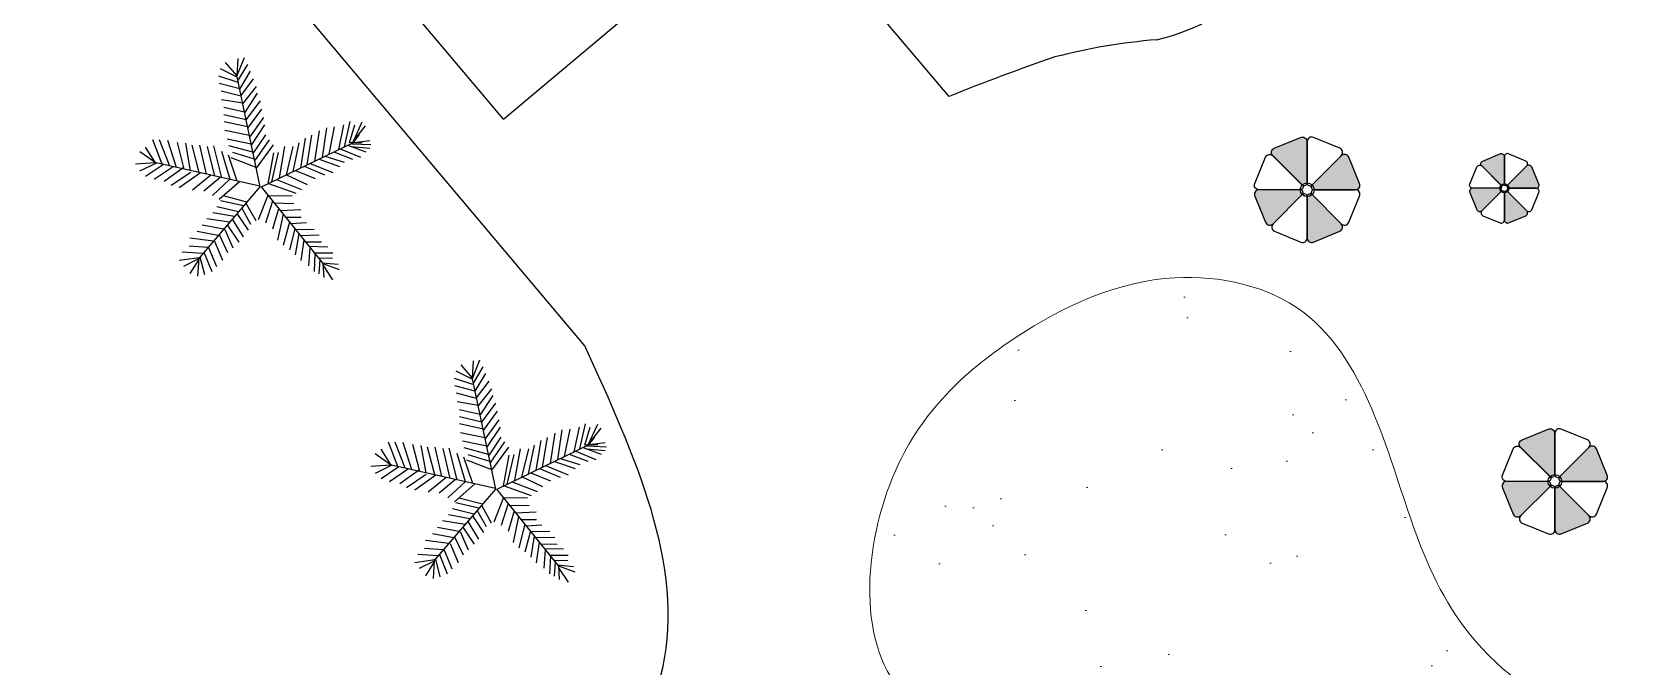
# Model space of a CAD drawing. Header units: millimetres. Extents: x 185 to 501, y 106 to 528.
# Drawn here: x 294.37 to 332.63, y 247.66 to 262.84 of the extents above; entities that cross this region are included whole.
import ezdxf

# ---------------------------------------------------------------- set-up
doc = ezdxf.new("R2010")
doc.units = ezdxf.units.MM
for name, color, linetype in [('arboles', 84, 'Continuous'), ('pavimento', 252, 'Continuous'), ('SITE_FURNISHINGS', 230, 'Continuous')]:
    doc.layers.add(name, color=color, linetype=linetype)
doc.layers.add('Paredes', color=141, linetype='Continuous', lineweight=9)

msp = doc.modelspace()

# ---------------------------------------------------------------- hatches: boundary and pattern name
for color, points in [(230, [(324.834, 260.221, 0.534511), (324.682, 260.323), (324.055, 260.063, 0.475071), (324.006, 259.9, -0.059116), (324.026, 259.884), (324.724, 259.186, -0.187719), (324.834, 259.234, 0.000562), (324.834, 259.234)]), (256, [(329.548, 259.861, 0.534511), (329.448, 259.928), (329.036, 259.757, 0.475071), (329.003, 259.65, -0.059116), (329.017, 259.639), (329.476, 259.18, -0.187719), (329.548, 259.212, 0.000562), (329.548, 259.212)]), (230, [(330.753, 253.247, 0.534511), (330.601, 253.348), (329.975, 253.089, 0.475071), (329.926, 252.925, -0.059116), (329.946, 252.909), (330.644, 252.211, -0.187719), (330.753, 252.259, 0.000562), (330.753, 252.259)])]:
    msp.add_hatch(color=color).paths.add_polyline_path(points)
h = msp.add_hatch(color=230)
edge = h.paths.add_edge_path()
edge.add_arc((325.005, 259.138), 0.0682, 135, 270)
edge.add_line((325.005, 259.069), (325.992, 259.069))
edge.add_arc((325.992, 259.179), 0.11, 270, 382.5)
edge.add_line((326.094, 259.221), (325.834, 259.848))
edge.add_arc((325.733, 259.806), 0.11, 22.5, 135)
edge.add_line((325.655, 259.884), (324.957, 259.186))
edge = h.paths.add_edge_path()
edge.add_arc((324.909, 258.905), 0.0682, 45, 180)
edge.add_line((324.841, 258.905), (324.841, 257.918))
edge.add_arc((324.951, 257.918), 0.11, 180, 292.5)
edge.add_line((324.993, 257.816), (325.619, 258.076))
edge.add_arc((325.577, 258.177), 0.11, 292.5, 405)
edge.add_line((325.655, 258.255), (324.957, 258.953))
edge = h.paths.add_edge_path()
edge.add_arc((323.949, 258.333), 0.11, 202.5, 315)
edge.add_line((324.026, 258.255), (324.724, 258.953))
edge.add_arc((324.676, 259.001), 0.0682, 315, 450)
edge.add_line((324.676, 259.069), (323.689, 259.069))
edge.add_arc((323.689, 258.96), 0.11, 90, 202.5)
edge.add_line((323.587, 258.917), (323.847, 258.291))
h = msp.add_hatch(color=256)
edge = h.paths.add_edge_path()
edge.add_arc((329.661, 259.148), 0.0448, 135, 270)
edge.add_line((329.661, 259.104), (330.31, 259.104))
edge.add_arc((330.31, 259.176), 0.0723, 270, 382.5)
edge.add_line((330.377, 259.204), (330.206, 259.616))
edge.add_arc((330.14, 259.588), 0.0723, 22.5, 135)
edge.add_line((330.088, 259.639), (329.629, 259.18))
edge = h.paths.add_edge_path()
edge.add_arc((329.597, 258.995), 0.0448, 45, 180)
edge.add_line((329.553, 258.995), (329.553, 258.346))
edge.add_arc((329.625, 258.346), 0.0723, 180, 292.5)
edge.add_line((329.653, 258.279), (330.065, 258.45))
edge.add_arc((330.037, 258.517), 0.0723, 292.5, 405)
edge.add_line((330.088, 258.568), (329.629, 259.027))
edge = h.paths.add_edge_path()
edge.add_arc((328.966, 258.619), 0.0723, 202.5, 315)
edge.add_line((329.017, 258.568), (329.476, 259.027))
edge.add_arc((329.444, 259.059), 0.0448, 315, 450)
edge.add_line((329.444, 259.104), (328.795, 259.104))
edge.add_arc((328.795, 259.031), 0.0723, 90, 202.5)
edge.add_line((328.728, 259.004), (328.899, 258.591))
h = msp.add_hatch(color=230)
edge = h.paths.add_edge_path()
edge.add_arc((330.925, 252.163), 0.0682, 135, 270)
edge.add_line((330.925, 252.095), (331.912, 252.095))
edge.add_arc((331.912, 252.205), 0.11, 270, 382.5)
edge.add_line((332.014, 252.247), (331.754, 252.874))
edge.add_arc((331.653, 252.831), 0.11, 22.5, 135)
edge.add_line((331.575, 252.909), (330.877, 252.211))
edge = h.paths.add_edge_path()
edge.add_arc((330.829, 251.93), 0.0682, 45, 180)
edge.add_line((330.761, 251.93), (330.761, 250.943))
edge.add_arc((330.87, 250.943), 0.11, 180, 292.5)
edge.add_line((330.913, 250.841), (331.539, 251.101))
edge.add_arc((331.497, 251.203), 0.11, 292.5, 405)
edge.add_line((331.575, 251.28), (330.877, 251.978))
edge = h.paths.add_edge_path()
edge.add_arc((329.868, 251.358), 0.11, 202.5, 315)
edge.add_line((329.946, 251.28), (330.644, 251.978))
edge.add_arc((330.596, 252.027), 0.0682, 315, 450)
edge.add_line((330.596, 252.095), (329.609, 252.095))
edge.add_arc((329.609, 251.985), 0.11, 90, 202.5)
edge.add_line((329.507, 251.943), (329.767, 251.316))
at = {"layer": 'Paredes'}
h = msp.add_hatch(dxfattribs=at)
h.set_pattern_fill('AR-SAND', color=256, scale=0.1, style=0)
h.set_pattern_definition([(37.5, (-2162.957, 17.1855), (-0.160003, 4.8941324), [0, -3.8608, 0, -4.318, 0, -4.1275]), (7.5, (-2162.957, 17.1855), (4.495233, 7.168251), [0, -2.0828, 0, -3.4798, 0, -1.3335]), (327.5, (-2166.081, 17.1855), (7.909924, 0.014372), [0, -1.27, 0, -4.572, 0, -5.969]), (317.5, (-2166.081, 17.1855), (7.635565, 2.229293), [0, -0.635, 0, -2.9972, 0, -3.429])])
edge = h.paths.add_edge_path()
edge.add_spline(control_points=[(329.163, 209.759), (329.769, 209.758), (331.679, 209.374), (333.188, 205.317), (334.541, 200.963), (333.991, 195.497), (329.105, 192.643), (330.18, 186.77), (334.028, 181.379), (341.571, 182.837), (347.715, 185.41), (350.943, 192.267), (345.013, 196.362), (341.002, 201.852), (340.823, 209.281), (344.738, 211.852), (349.254, 210.173), (352.059, 203.967), (357.894, 206.923), (359.013, 211.66), (358.772, 215.872), (357.263, 219.898), (353.753, 220.348), (352.079, 225.331), (353.828, 231.651), (358.644, 231.789), (361.226, 231.902), (363.18, 233.645), (366.499, 235.216), (366.131, 239.585), (363.726, 244.777), (361.783, 252.598), (355.323, 252.096), (350.842, 251.157), (351.678, 246.816), (352.206, 242.343), (349.289, 237.742), (345.789, 237.071), (344.999, 237.127)], knot_values=[126.800992, 126.800992, 126.800992, 126.800992, 128.552041, 132.302534, 138.232433, 143.028847, 147.14407, 153.309299, 157.961529, 165.761725, 172.843208, 178.590264, 183.713167, 191.652281, 199.550118, 202.153336, 203.993395, 213.278166, 216.611939, 220.52306, 227.040192, 229.640637, 232.242468, 236.304441, 243.607556, 247.723547, 249.600713, 251.118572, 255.427198, 259.388599, 262.330603, 273.582082, 276.727203, 281.527369, 283.853486, 288.505719, 295.449959, 297.74183, 297.74183, 297.74183, 297.74183], degree=3, periodic=0)
edge.add_line((344.999, 237.127), (343.657, 237.512))
edge.add_spline(control_points=[(343.657, 237.512), (343.591, 237.551), (342.465, 238.286), (341.526, 242.294), (343.136, 246.067), (341.978, 251.035), (337.528, 250.743), (334.813, 248.747), (331.956, 245.751), (327.658, 248.749), (327.085, 252.781), (324.994, 256.53), (321.298, 257.351), (317.727, 255.69), (314.381, 252.642), (313.89, 246.209), (319.216, 245.896), (323.552, 245.976), (327.203, 241.87), (328.145, 236.119), (324.858, 232.176), (320.085, 231.24), (317.483, 235.427), (312.581, 235.845), (308.455, 231.987), (311.862, 228.592), (312.568, 224.628), (312.107, 220.627), (308.67, 217.752), (310.827, 212.931), (312.025, 208.248), (314.954, 207.066), (315.627, 206.878)], knot_values=[2.907855, 2.907855, 2.907855, 2.907855, 3.150612, 7.195867, 12.953348, 16.263104, 19.888382, 23.642714, 27.036791, 30.428875, 36.324389, 39.357134, 42.52297, 46.572713, 50.687936, 56.155626, 60.647938, 63.940117, 69.206529, 75.27202, 79.883863, 83.277941, 88.074352, 92.521984, 96.637211, 101.065548, 104.030498, 108.826912, 112.507027, 115.471977, 123.273315, 125.37104, 125.37104, 125.37104, 125.37104], degree=3, periodic=0)
edge.add_spline(control_points=[(315.627, 206.878), (315.799, 206.792), (316.265, 206.559), (316.994, 206.463), (317.798, 206.497), (318.574, 206.523), (319.583, 206.096), (320.582, 205.804), (321.63, 205.921), (322.302, 206.143), (322.76, 206.317), (322.932, 206.382)], knot_values=[0, 0, 0, 0, 0.574846, 1.559232, 2.150533, 3.003289, 3.84311, 5.407574, 6.052016, 6.972857, 7.523573, 7.523573, 7.523573, 7.523573], degree=3, periodic=0)
edge.add_spline(control_points=[(322.932, 206.382), (322.933, 206.383), (324.004, 207.066), (325.387, 208.484), (327.149, 209.374), (327.787, 209.559)], knot_values=[299.106215, 299.106215, 299.106215, 299.106215, 299.110488, 302.953821, 304.929743, 304.929743, 304.929743, 304.929743], degree=3, periodic=0)
edge.add_line((327.787, 209.559), (329.163, 209.759))
h.paths.add_polyline_path([(328.219, 216.885), (326.843, 216.69, -1.682486), (330.764, 223.697), (331.32, 222.412, -0.402923)], flags=16)
h.paths.add_polyline_path([(336.161, 223.833), (335.751, 225.161, -0.49838), (342.828, 233.073), (344.194, 232.813, -1.570148)], flags=16)

# ---------------------------------------------------------------- linework, layer by layer
at = {"layer": 'arboles', "linetype": 'Continuous'}
for p, q in [((299.269, 261.793), (298.994, 262.113)), ((299.266, 261.786), (299.445, 262.229)), ((299.27, 261.797), (299.292, 262.21)), ((299.298, 261.634), (298.836, 261.785)), ((299.272, 261.758), (298.875, 261.959)), ((299.824, 259.141), (299.269, 261.773)), ((299.29, 261.672), (299.524, 262.062)), ((299.331, 261.477), (299.588, 261.905)), ((299.364, 261.321), (299.663, 261.721)), ((299.331, 261.481), (298.842, 261.609)), ((299.367, 261.308), (298.886, 261.43)), ((299.406, 261.124), (299.73, 261.537)), ((299.451, 260.908), (299.758, 261.376)), ((299.403, 261.138), (298.899, 261.223)), ((299.448, 260.923), (298.95, 261.036)), ((299.487, 260.741), (299.829, 261.195)), ((299.528, 260.542), (299.862, 260.999)), ((299.487, 260.74), (298.954, 260.865)), ((299.521, 260.576), (298.957, 260.696)), ((299.573, 260.33), (299.905, 260.797)), ((299.614, 260.135), (299.936, 260.62)), ((301.311, 259.844), (301.412, 260.554)), ((301.467, 259.919), (301.599, 260.572)), ((301.7, 260.032), (301.823, 260.621)), ((301.836, 260.098), (301.969, 260.703)), ((301.954, 260.188), (302.081, 260.623)), ((302.034, 260.193), (302.261, 260.69)), ((302.047, 260.221), (302.34, 260.598)), ((297.482, 259.678), (297.258, 260.265)), ((297.662, 259.637), (297.417, 260.262)), ((297.821, 259.601), (297.614, 260.25)), ((298.008, 259.559), (297.843, 260.202)), ((298.157, 259.526), (298.043, 260.184)), ((299.566, 260.365), (298.978, 260.487)), ((299.609, 260.161), (299.029, 260.283)), ((299.657, 259.934), (299.953, 260.383)), ((299.694, 259.758), (300.044, 260.266)), ((299.854, 259.14), (302.054, 260.203)), ((300.609, 259.505), (300.753, 260.19)), ((300.789, 259.591), (300.906, 260.305)), ((300.94, 259.664), (301.058, 260.373)), ((301.13, 259.756), (301.24, 260.476)), ((302.054, 260.203), (301.954, 260.188)), ((302.015, 260.171), (302.467, 260.148)), ((302.054, 260.203), (302.195, 260.389)), ((302.054, 260.203), (302.26, 260.203)), ((302.062, 260.203), (302.44, 260.25)), ((297.332, 259.703), (296.943, 259.98)), ((297.321, 259.714), (297.083, 260.089)), ((298.365, 259.479), (298.196, 260.139)), ((298.536, 259.44), (298.379, 260.139)), ((298.737, 259.395), (298.565, 260.107)), ((298.901, 259.358), (298.711, 260.121)), ((299.104, 259.312), (298.903, 259.988)), ((299.273, 259.274), (299.063, 259.9)), ((299.649, 259.969), (299.07, 260.123)), ((299.727, 259.601), (299.131, 259.829)), ((299.684, 259.803), (299.165, 259.957)), ((299.73, 259.588), (300.14, 260.144)), ((300.009, 259.215), (300.147, 259.949)), ((300.1, 259.258), (300.26, 259.963)), ((300.283, 259.355), (300.413, 260.104)), ((300.448, 259.427), (300.612, 260.1)), ((301.227, 259.803), (301.719, 259.628)), ((301.363, 259.869), (301.83, 259.728)), ((301.581, 259.974), (302.027, 259.804)), ((301.735, 260.049), (302.219, 259.85)), ((301.911, 260.134), (302.346, 259.974)), ((301.993, 260.104), (302.441, 260.064)), ((297.317, 259.713), (296.841, 259.678)), ((297.344, 259.709), (296.938, 259.516)), ((297.509, 259.672), (297.084, 259.386)), ((297.74, 259.62), (297.288, 259.313)), ((299.815, 259.152), (297.332, 259.712)), ((297.998, 259.601), (297.53, 259.264)), ((298.164, 259.485), (297.693, 259.17)), ((298.393, 259.472), (297.889, 259.114)), ((298.64, 259.417), (298.205, 259.062)), ((300.453, 259.429), (300.943, 259.199)), ((300.663, 259.53), (301.133, 259.338)), ((300.872, 259.631), (301.361, 259.426)), ((301.014, 259.7), (301.555, 259.48)), ((299.816, 259.141), (298.338, 257.413)), ((298.864, 259.366), (298.474, 259.038)), ((299.091, 259.315), (298.68, 258.933)), ((299.325, 259.262), (298.84, 258.837)), ((299.841, 259.14), (301.326, 257.296)), ((300.023, 259.221), (300.671, 258.986)), ((300.214, 259.313), (300.812, 259.078)), ((299.302, 258.54), (298.787, 258.665)), ((299.423, 258.682), (298.869, 258.808)), ((299.503, 258.775), (298.944, 258.922)), ((299.379, 258.63), (299.592, 258.246)), ((299.482, 258.75), (299.717, 258.333)), ((300.006, 258.935), (299.774, 258.351)), ((300.118, 258.796), (299.951, 258.271)), ((300.012, 258.928), (300.585, 258.935)), ((300.151, 258.755), (300.623, 258.744)), ((299.09, 258.292), (298.549, 258.377)), ((299.206, 258.428), (298.693, 258.521)), ((299.155, 258.368), (299.412, 257.944)), ((299.267, 258.499), (299.534, 258.104)), ((300.262, 258.617), (300.118, 258.125)), ((300.37, 258.483), (300.238, 257.866)), ((300.296, 258.575), (300.791, 258.596)), ((300.52, 258.297), (300.372, 257.738)), ((300.425, 258.414), (300.798, 258.415)), ((300.55, 258.26), (300.927, 258.288)), ((298.705, 257.842), (298.144, 257.911)), ((298.82, 257.976), (298.312, 258.071)), ((298.95, 258.128), (298.431, 258.224)), ((298.841, 258.001), (299.043, 257.566)), ((298.975, 258.123), (299.165, 257.683)), ((299.035, 258.227), (299.31, 257.82)), ((300.65, 258.136), (300.52, 257.631)), ((300.66, 258.123), (301.114, 258.131)), ((300.744, 258.018), (300.66, 257.511)), ((300.776, 257.979), (301.233, 257.989)), ((300.861, 257.873), (300.791, 257.378)), ((298.451, 257.545), (297.96, 257.578)), ((298.573, 257.688), (298.124, 257.719)), ((298.477, 257.575), (298.664, 257.116)), ((298.587, 257.687), (298.775, 257.232)), ((298.732, 257.838), (298.923, 257.386)), ((300.897, 257.828), (301.29, 257.825)), ((301.004, 257.696), (300.976, 257.248)), ((300.984, 257.72), (301.44, 257.707)), ((301.13, 257.54), (301.108, 257.117)), ((301.115, 257.558), (301.555, 257.56)), ((298.365, 257.444), (297.887, 257.378)), ((298.334, 257.408), (297.992, 257.237)), ((298.351, 257.397), (298.142, 257.066)), ((298.353, 257.43), (298.326, 257.004)), ((298.382, 257.464), (298.491, 257.043)), ((301.218, 257.43), (301.546, 257.44)), ((301.243, 257.399), (301.222, 257.06)), ((301.302, 257.326), (301.682, 257.291)), ((301.32, 257.303), (301.711, 257.163)), ((301.322, 257.3), (301.342, 256.975)), ((301.325, 257.258), (301.553, 256.913)), ((304.896, 254.566), (304.621, 254.886)), ((304.893, 254.56), (305.072, 255.003)), ((304.897, 254.57), (304.919, 254.983)), ((304.917, 254.445), (305.151, 254.836)), ((304.925, 254.407), (304.463, 254.559)), ((304.899, 254.531), (304.502, 254.733)), ((305.451, 251.914), (304.896, 254.546)), ((304.958, 254.251), (305.215, 254.678)), ((304.991, 254.094), (305.29, 254.494)), ((304.958, 254.254), (304.469, 254.382)), ((304.994, 254.082), (304.513, 254.203)), ((305.033, 253.897), (305.357, 254.311)), ((305.078, 253.681), (305.385, 254.15)), ((305.03, 253.911), (304.526, 253.996)), ((305.075, 253.696), (304.577, 253.81)), ((305.114, 253.514), (305.456, 253.968)), ((305.155, 253.316), (305.489, 253.772)), ((305.114, 253.513), (304.581, 253.638)), ((305.148, 253.349), (304.584, 253.47)), ((305.2, 253.103), (305.532, 253.57)), ((305.241, 252.908), (305.563, 253.394)), ((306.938, 252.617), (307.039, 253.327)), ((307.094, 252.693), (307.226, 253.345)), ((307.327, 252.805), (307.45, 253.395)), ((307.463, 252.871), (307.596, 253.476)), ((307.581, 252.962), (307.708, 253.396)), ((307.661, 252.967), (307.888, 253.464)), ((307.674, 252.995), (307.967, 253.372)), ((303.109, 252.451), (302.885, 253.038)), ((303.289, 252.411), (303.044, 253.036)), ((303.448, 252.375), (303.241, 253.023)), ((303.635, 252.333), (303.47, 252.975)), ((303.784, 252.299), (303.67, 252.957)), ((303.992, 252.252), (303.823, 252.912)), ((304.163, 252.214), (304.006, 252.912)), ((304.528, 252.131), (304.338, 252.894)), ((305.193, 253.138), (304.605, 253.261)), ((305.236, 252.935), (304.656, 253.056)), ((305.276, 252.743), (304.697, 252.896)), ((305.284, 252.707), (305.58, 253.157)), ((305.321, 252.531), (305.671, 253.039)), ((305.357, 252.361), (305.767, 252.917)), ((305.481, 251.913), (307.681, 252.976)), ((306.236, 252.278), (306.38, 252.963)), ((306.416, 252.365), (306.533, 253.078)), ((306.567, 252.438), (306.685, 253.147)), ((306.756, 252.529), (306.867, 253.25)), ((307.538, 252.907), (307.973, 252.748)), ((307.681, 252.976), (307.581, 252.962)), ((307.641, 252.945), (308.094, 252.922)), ((307.681, 252.976), (307.822, 253.163)), ((307.681, 252.976), (307.887, 252.976)), ((307.689, 252.976), (308.067, 253.023)), ((302.959, 252.476), (302.57, 252.754)), ((302.948, 252.488), (302.71, 252.863)), ((304.364, 252.168), (304.192, 252.881)), ((304.731, 252.085), (304.53, 252.761)), ((304.9, 252.047), (304.69, 252.674)), ((305.354, 252.375), (304.758, 252.602)), ((305.311, 252.576), (304.792, 252.731)), ((305.636, 251.988), (305.774, 252.722)), ((305.727, 252.032), (305.887, 252.737)), ((305.91, 252.128), (306.04, 252.877)), ((306.075, 252.2), (306.238, 252.873)), ((306.854, 252.576), (307.346, 252.402)), ((306.99, 252.642), (307.456, 252.501)), ((307.208, 252.748), (307.654, 252.577)), ((307.362, 252.822), (307.846, 252.623)), ((307.62, 252.877), (308.068, 252.837)), ((302.944, 252.487), (302.468, 252.451)), ((302.971, 252.482), (302.565, 252.289)), ((303.136, 252.445), (302.711, 252.16)), ((303.367, 252.393), (302.915, 252.086)), ((305.442, 251.925), (302.959, 252.485)), ((303.625, 252.374), (303.157, 252.038)), ((303.791, 252.258), (303.32, 251.943)), ((304.02, 252.246), (303.516, 251.888)), ((304.267, 252.19), (303.832, 251.836)), ((304.491, 252.139), (304.101, 251.811)), ((306.08, 252.202), (306.57, 251.972)), ((306.29, 252.304), (306.76, 252.111)), ((306.499, 252.405), (306.988, 252.2)), ((306.641, 252.473), (307.182, 252.253)), ((305.443, 251.914), (303.965, 250.187)), ((304.718, 252.088), (304.307, 251.706)), ((304.952, 252.035), (304.467, 251.611)), ((305.468, 251.913), (306.953, 250.069)), ((305.65, 251.994), (306.298, 251.759)), ((305.841, 252.087), (306.439, 251.851)), ((304.929, 251.313), (304.414, 251.439)), ((305.05, 251.455), (304.496, 251.582)), ((305.13, 251.548), (304.571, 251.695)), ((305.006, 251.404), (305.219, 251.019)), ((305.109, 251.524), (305.344, 251.106)), ((305.633, 251.709), (305.401, 251.124)), ((305.745, 251.569), (305.578, 251.044)), ((305.639, 251.701), (306.212, 251.709)), ((305.889, 251.391), (305.745, 250.898)), ((305.778, 251.528), (306.25, 251.517)), ((305.923, 251.348), (306.418, 251.37)), ((304.576, 250.901), (304.058, 250.997)), ((304.717, 251.065), (304.176, 251.151)), ((304.833, 251.201), (304.32, 251.295)), ((304.662, 251.001), (304.937, 250.593)), ((304.782, 251.141), (305.039, 250.718)), ((304.894, 251.273), (305.161, 250.877)), ((305.997, 251.256), (305.865, 250.639)), ((306.147, 251.07), (305.999, 250.511)), ((306.052, 251.188), (306.425, 251.188)), ((306.177, 251.033), (306.554, 251.061)), ((304.332, 250.615), (303.771, 250.684)), ((304.447, 250.75), (303.939, 250.845)), ((304.359, 250.612), (304.55, 250.159)), ((304.468, 250.774), (304.67, 250.339)), ((304.602, 250.897), (304.792, 250.456)), ((306.277, 250.909), (306.147, 250.404)), ((306.287, 250.896), (306.741, 250.904)), ((306.371, 250.792), (306.287, 250.285)), ((306.403, 250.753), (306.86, 250.763)), ((306.488, 250.647), (306.418, 250.152)), ((306.524, 250.601), (306.917, 250.598)), ((303.992, 250.218), (303.514, 250.152)), ((304.078, 250.318), (303.587, 250.351)), ((304.2, 250.461), (303.751, 250.493)), ((304.009, 250.237), (304.118, 249.817)), ((304.104, 250.348), (304.291, 249.889)), ((304.214, 250.46), (304.402, 250.005)), ((306.631, 250.469), (306.603, 250.021)), ((306.611, 250.494), (307.067, 250.481)), ((306.757, 250.313), (306.735, 249.89)), ((306.742, 250.332), (307.182, 250.333)), ((306.845, 250.203), (307.173, 250.213)), ((303.96, 250.181), (303.619, 250.01)), ((303.978, 250.171), (303.769, 249.84)), ((303.98, 250.204), (303.952, 249.778)), ((306.87, 250.173), (306.849, 249.833)), ((306.929, 250.099), (307.309, 250.065)), ((306.947, 250.076), (307.338, 249.936)), ((306.949, 250.074), (306.969, 249.749)), ((306.952, 250.031), (307.18, 249.686))]:
    msp.add_line(p, q, dxfattribs=at)
at = {"layer": 'Paredes'}
for points, knots in [([(315.627, 206.878), (314.954, 207.066), (312.025, 208.248), (310.827, 212.931), (308.67, 217.752), (312.107, 220.627), (312.568, 224.628), (311.862, 228.592), (308.455, 231.987), (312.581, 235.845), (317.483, 235.427), (320.085, 231.24), (324.858, 232.176), (328.145, 236.119), (327.203, 241.87), (323.552, 245.976), (319.216, 245.896), (313.89, 246.209), (314.381, 252.642), (317.727, 255.69), (321.298, 257.351), (324.994, 256.53), (327.085, 252.781), (327.658, 248.749), (331.956, 245.751), (334.813, 248.747), (337.528, 250.743), (341.978, 251.035), (343.136, 246.067), (341.526, 242.294), (342.465, 238.286), (343.591, 237.551), (343.657, 237.512)], [2.907855, 2.907855, 2.907855, 2.907855, 5.005581, 12.806919, 15.771869, 19.451984, 24.248398, 27.213348, 31.641685, 35.756912, 40.204543, 45.000955, 48.395032, 53.006876, 59.072367, 64.338779, 67.630958, 72.12327, 77.59096, 81.706183, 85.755926, 88.921762, 91.954507, 97.850021, 101.242105, 104.636182, 108.390514, 112.015792, 115.325548, 121.083029, 125.128283, 125.37104, 125.37104, 125.37104, 125.37104]), ([(344.999, 237.127), (345.789, 237.071), (349.289, 237.742), (352.206, 242.343), (351.678, 246.816), (350.842, 251.157), (355.323, 252.096), (361.783, 252.598), (363.726, 244.777), (366.131, 239.585), (366.499, 235.216), (363.18, 233.645), (361.226, 231.902), (358.644, 231.789), (353.828, 231.651), (352.079, 225.331), (353.753, 220.348), (357.263, 219.898), (358.772, 215.872), (359.013, 211.66), (357.894, 206.923), (352.059, 203.967), (349.254, 210.173), (344.738, 211.852), (340.823, 209.281), (341.002, 201.852), (345.013, 196.362), (350.943, 192.267), (347.715, 185.41), (341.571, 182.837), (334.028, 181.379), (330.18, 186.77), (329.105, 192.643), (333.991, 195.497), (334.541, 200.963), (333.188, 205.317), (331.679, 209.374), (329.769, 209.758), (329.163, 209.759)], [126.800992, 126.800992, 126.800992, 126.800992, 129.092863, 136.037103, 140.689336, 143.015452, 147.815618, 150.96074, 162.212219, 165.154223, 169.115624, 173.42425, 174.942109, 176.819275, 180.935266, 188.238381, 192.300354, 194.902185, 197.502629, 204.019762, 207.930883, 211.264655, 220.549427, 222.389486, 224.992704, 232.890541, 240.829655, 245.952558, 251.699614, 258.781097, 266.581292, 271.233523, 277.398752, 281.513975, 286.310389, 292.240287, 295.990781, 297.74183, 297.74183, 297.74183, 297.74183])]:
    msp.add_open_spline(points, degree=3, knots=knots, dxfattribs=at)
at = {"layer": 'pavimento'}
for p, q in [((316.284, 261.3), (300.873, 279.618)), ((305.635, 260.755), (294.369, 274.146)), ((307.578, 255.338), (298.471, 266.163)), ((305.635, 260.755), (312.139, 266.227))]:
    msp.add_line(p, q, dxfattribs=at)
for centre, radius, start, end in [((320.064, 267.747), 5.225, 283.0058, 32.3933), ((322.488, 247.866), 14.843, 94.8216, 104.3452)]:
    msp.add_arc(centre, radius, start, end, dxfattribs=at)
msp.add_open_spline([(318.81, 262.246), (317.968, 261.954), (317.126, 261.643), (316.284, 261.3)], degree=3, dxfattribs=at)
msp.add_spline([(301.444, 240.004), (305.751, 242.507), (309.44, 247.635), (307.578, 255.338)], degree=3, dxfattribs=at)
at = {"layer": 'SITE_FURNISHINGS', "color": 230, "linetype": 'Continuous'}
for points in [[(324.834, 259.234, -0.668179), (324.717, 259.186), (324.019, 259.884, -0.534511), (324.055, 260.063), (324.682, 260.323, -0.534511), (324.834, 260.221)], [(324.841, 259.234, 0.668179), (324.957, 259.186), (325.655, 259.884, 0.534511), (325.619, 260.063), (324.993, 260.323, 0.534511), (324.841, 260.221)], [(324.724, 259.186, -0.668179), (324.676, 259.069), (323.689, 259.069, -0.534511), (323.587, 259.221), (323.847, 259.848, -0.534511), (324.026, 259.884)], [(324.957, 259.186, 0.668179), (325.005, 259.069), (325.992, 259.069, 0.534511), (326.094, 259.221), (325.834, 259.848, 0.534511), (325.655, 259.884)], [(323.847, 258.291, 0.534511), (324.026, 258.255), (324.724, 258.953, 0.668179), (324.676, 259.069), (323.689, 259.069, 0.534511), (323.587, 258.917)], [(324.676, 259.069, -1), (325.005, 259.069, -1)], [(325.005, 259.069, 0.668179), (324.957, 258.953), (325.655, 258.255, 0.534511), (325.834, 258.291), (326.094, 258.917, 0.534511), (325.992, 259.069)], [(324.841, 258.905, 0.668179), (324.724, 258.953), (324.026, 258.255, 0.534511), (324.062, 258.076), (324.689, 257.816, 0.534511), (324.841, 257.918)], [(324.957, 258.953, 0.668179), (324.841, 258.905), (324.841, 257.918, 0.534511), (324.993, 257.816), (325.619, 258.076, 0.534511), (325.655, 258.255)], [(330.753, 252.259, -0.668179), (330.637, 252.211), (329.939, 252.909, -0.534511), (329.975, 253.089), (330.601, 253.348, -0.534511), (330.753, 253.247)], [(330.761, 252.259, 0.668179), (330.877, 252.211), (331.575, 252.909, 0.534511), (331.539, 253.089), (330.913, 253.348, 0.534511), (330.761, 253.247)], [(330.644, 252.211, -0.668179), (330.596, 252.095), (329.609, 252.095, -0.534511), (329.507, 252.247), (329.767, 252.874, -0.534511), (329.946, 252.909)], [(330.877, 252.211, 0.668179), (330.925, 252.095), (331.912, 252.095, 0.534511), (332.014, 252.247), (331.754, 252.874, 0.534511), (331.575, 252.909)], [(330.596, 252.095, -1), (330.925, 252.095, -1)], [(329.767, 251.316, 0.534511), (329.946, 251.28), (330.644, 251.978, 0.668179), (330.596, 252.095), (329.609, 252.095, 0.534511), (329.507, 251.943)], [(330.761, 251.93, 0.668179), (330.644, 251.978), (329.946, 251.28, 0.534511), (329.982, 251.101), (330.609, 250.841, 0.534511), (330.761, 250.943)], [(330.877, 251.978, 0.668179), (330.761, 251.93), (330.761, 250.943, 0.534511), (330.913, 250.841), (331.539, 251.101, 0.534511), (331.575, 251.28)], [(330.925, 252.095, 0.668179), (330.877, 251.978), (331.575, 251.28, 0.534511), (331.754, 251.316), (332.014, 251.943, 0.534511), (331.912, 252.095)]]:
    msp.add_lwpolyline(points, format="xyb", close=True, dxfattribs=at)
at = {"layer": 'SITE_FURNISHINGS', "color": 7, "linetype": 'Continuous'}
for points in [[(329.548, 259.212, -0.668179), (329.471, 259.18), (329.012, 259.639, -0.534511), (329.036, 259.757), (329.448, 259.928, -0.534511), (329.548, 259.861)], [(329.553, 259.212, 0.668179), (329.629, 259.18), (330.088, 259.639, 0.534511), (330.065, 259.757), (329.653, 259.928, 0.534511), (329.553, 259.861)], [(329.476, 259.18, -0.668179), (329.444, 259.104), (328.795, 259.104, -0.534511), (328.728, 259.204), (328.899, 259.616, -0.534511), (329.017, 259.639)], [(329.629, 259.18, 0.668179), (329.661, 259.104), (330.31, 259.104, 0.534511), (330.377, 259.204), (330.206, 259.616, 0.534511), (330.088, 259.639)], [(328.899, 258.591, 0.534511), (329.017, 258.568), (329.476, 259.027, 0.668179), (329.444, 259.104), (328.795, 259.104, 0.534511), (328.728, 259.004)], [(329.553, 258.995, 0.668179), (329.476, 259.027), (329.017, 258.568, 0.534511), (329.04, 258.45), (329.453, 258.279, 0.534511), (329.553, 258.346)], [(329.444, 259.104, -1), (329.661, 259.104, -1)], [(329.629, 259.027, 0.668179), (329.553, 258.995), (329.553, 258.346, 0.534511), (329.653, 258.279), (330.065, 258.45, 0.534511), (330.088, 258.568)], [(329.661, 259.104, 0.668179), (329.629, 259.027), (330.088, 258.568, 0.534511), (330.206, 258.591), (330.377, 259.004, 0.534511), (330.31, 259.104)]]:
    msp.add_lwpolyline(points, format="xyb", close=True, dxfattribs=at)

doc.saveas('drawing.dxf')
